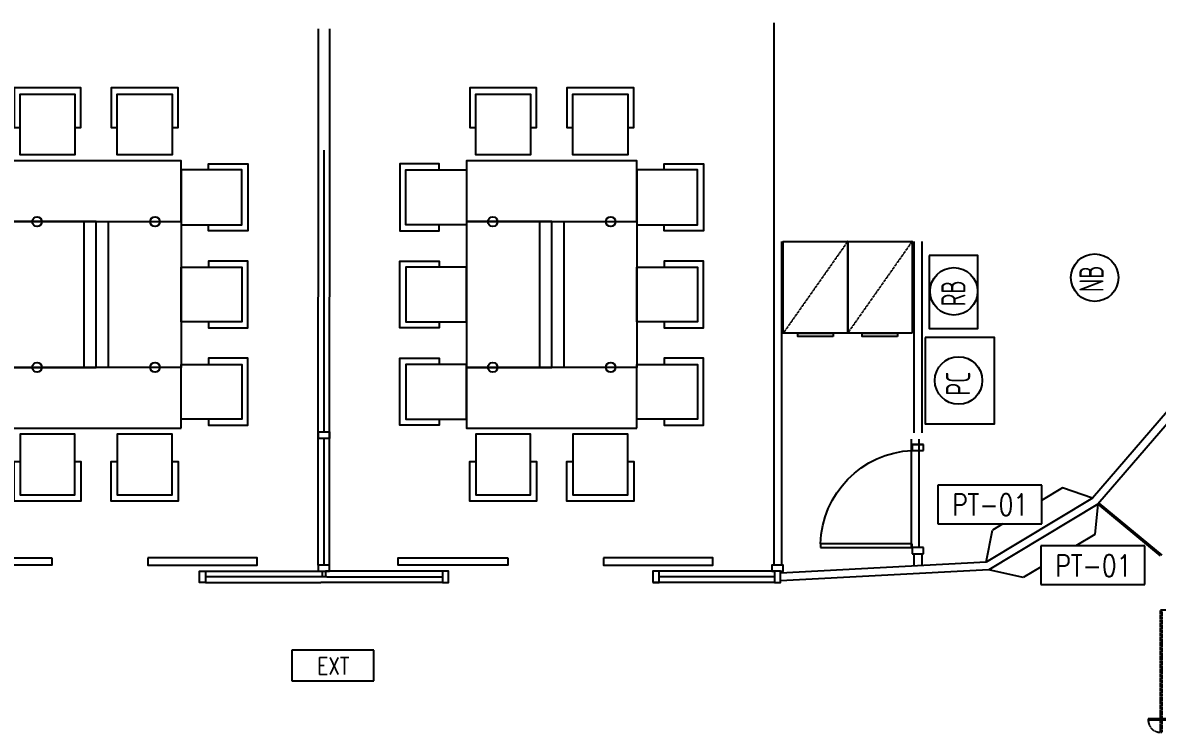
# Model space of a CAD drawing. Header units: millimetres. Extents: x 489570 to 664474, y -400689 to -233120.
# Drawn here: x 640765 to 650100, y -378137 to -372296 of the extents above; entities that cross this region are included whole.
import ezdxf
from ezdxf.enums import TextEntityAlignment as Align

# ---------------------------------------------------------------- set-up
doc = ezdxf.new("R2010")
doc.units = ezdxf.units.MM
doc.header["$LTSCALE"] = 10
doc.header["$MEASUREMENT"] = 0
doc.linetypes.add('HIDDEN', pattern=[0.375, 0.25, -0.125])
for name, color, linetype in [('01AFF', 3, 'Continuous'), ('02AWF', 2, 'Continuous'), ('03AFP', 2, 'Continuous'), ('06ADS', 6, 'Continuous'), ('07APP', 7, 'Continuous'), ('A-DOOR', 2, 'Continuous'), ('XREF WTC3 FPPP MAY09 1$0$DIMFUR-IN', 1, 'Continuous'), ('XREF WTC3 FPPP MAY09 1$0$FURN', 9, 'Continuous'), ('XREF WTC3 FPPP MAY09 1$0$X-WTC3-Level 3 segmented$0$PAR-FUL', 2, 'Continuous')]:
    doc.layers.add(name, color=color, linetype=linetype)
doc.styles.add('DIM', font='ROMANS.shx', dxfattribs={"width": 0.8})
doc.styles.add('XREF WTC3 FPPP MAY09 1$0$PTI', font='archstyl.shx', dxfattribs={"width": 0.75})

# ---------------------------------------------------------------- blocks, each defined once
blk = doc.blocks.new('XREF WTC3 FPPP MAY09 1$0$MEETING TABLE MMU')
at = {"layer": '03AFP'}
for points in [[(139472, -147061), (139922, -147061), (139922, -147561), (139472, -147561), (139472, -147061), (139922, -147061), (139922, -147336), (139972, -147336), (139972, -147011), (139422, -147011), (139422, -147336), (139472, -147336), (139472, -147061)], [(140272, -147061), (140722, -147061), (140722, -147561), (140272, -147561), (140272, -147061), (140722, -147061), (140722, -147336), (140772, -147336), (140772, -147011), (140222, -147011), (140222, -147336), (140272, -147336), (140272, -147061)], [(138897, -148136), (138897, -147686), (139397, -147686), (139397, -148136), (138897, -148136), (138897, -147686), (139172, -147686), (139172, -147636), (138847, -147636), (138847, -148186), (139172, -148186), (139172, -148136), (138897, -148136)], [(140797, -148111), (140797, -147611), (139397, -147611), (139397, -148111)], [(141297, -148136), (141297, -147686), (140797, -147686), (140797, -148136), (141297, -148136), (141297, -147686), (141022, -147686), (141022, -147636), (141347, -147636), (141347, -148186), (141022, -148186), (141022, -148136), (141297, -148136)], [(139397, -149311), (140097, -149311), (140097, -148111), (139397, -148111)], [(140097, -149311), (140097, -148111), (139997, -148111), (139997, -149311)], [(140097, -149311), (140097, -148111), (140197, -148111), (140197, -149311)], [(140797, -149311), (140097, -149311), (140097, -148111), (140797, -148111)], [(138897, -148486), (138897, -148936), (139397, -148936), (139397, -148486), (138897, -148486), (138897, -148936), (139172, -148936), (139172, -148986), (138847, -148986), (138847, -148436), (139172, -148436), (139172, -148486), (138897, -148486)], [(141297, -148486), (141297, -148936), (140797, -148936), (140797, -148486), (141297, -148486), (141297, -148936), (141022, -148936), (141022, -148986), (141347, -148986), (141347, -148436), (141022, -148436), (141022, -148486), (141297, -148486)], [(138897, -149286), (138897, -149736), (139397, -149736), (139397, -149286), (138897, -149286), (138897, -149736), (139172, -149736), (139172, -149786), (138847, -149786), (138847, -149236), (139172, -149236), (139172, -149286), (138897, -149286)], [(141297, -149286), (141297, -149736), (140797, -149736), (140797, -149286), (141297, -149286), (141297, -149736), (141022, -149736), (141022, -149786), (141347, -149786), (141347, -149236), (141022, -149236), (141022, -149286), (141297, -149286)], [(140797, -149811), (140797, -149311), (139397, -149311), (139397, -149811)], [(139472, -150361), (139922, -150361), (139922, -149861), (139472, -149861), (139472, -150361), (139922, -150361), (139922, -150086), (139972, -150086), (139972, -150411), (139422, -150411), (139422, -150086), (139472, -150086), (139472, -150361)], [(140272, -150361), (140722, -150361), (140722, -149861), (140272, -149861), (140272, -150361), (140722, -150361), (140722, -150086), (140772, -150086), (140772, -150411), (140222, -150411), (140222, -150086), (140272, -150086), (140272, -150361)]]:
    blk.add_lwpolyline(points, close=True, dxfattribs=at)
for centre in [(139612, -148111), (140582, -148111), (139612, -149311), (140582, -149311)]:
    blk.add_circle(centre, 40, dxfattribs=at)
blk = doc.blocks.new('XREF WTC3 FPPP MAY09 1$0$FC-P')
at = {"layer": '03AFP', "color": 1, "linetype": 'HIDDEN'}
blk.add_line((-540, 0), (-10, -755), dxfattribs=at)
at = {"layer": '03AFP'}
for points in [[(-540, -755), (-10, -755), (-10, 0), (-540, 0)], [(-420, -783), (-130, -783), (-130, -755), (-420, -755)]]:
    blk.add_lwpolyline(points, close=True, dxfattribs=at)
blk = doc.blocks.new('XREF WTC3 FPPP MAY09 1$0$X-WTC3-Level 3 segmented$0$P800')
for p, q in [((-15, 900), (79, 900)), ((-15, 850), (-15, 900)), ((79, 900), (-15, 900)), ((79, 850), (-15, 850)), ((79, 900), (79, 850)), ((-15, 0), (-15, 50)), ((-15, 50), (79, 50)), ((79, 0), (-15, 0)), ((79, 80), (832, 80)), ((79, 50), (79, 80)), ((832, 50), (79, 50)), ((79, 50), (79, 0)), ((832, 80), (832, 50))]:
    blk.add_line(p, q)
blk.add_arc((43.4, 62), 788.8, 1.30985, 87.41111)
blk = doc.blocks.new('glass door 01')
at = {"layer": '03AFP'}
for p, q in [((-100890.3, -620575), (-100902.3, -620587)), ((-100890.3, -620587), (-100902.3, -620575)), ((-100890.3, -620587), (-100902.3, -620575)), ((-100890.3, -620575), (-100902.3, -620587))]:
    blk.add_line(p, q, dxfattribs=at)
at = {"layer": '03AFP', "color": 1}
for p, q in [((-100902.3, -620575), (-100890.3, -620587)), ((-100902.3, -620587), (-100890.3, -620575)), ((-100902.3, -620587), (-100890.3, -620575)), ((-100902.3, -620575), (-100890.3, -620587))]:
    blk.add_line(p, q, dxfattribs=at)
at = {"layer": '06ADS'}
for p, q in [((-100890.3, -620475), (-100902.3, -620475)), ((-100902.3, -621481), (-100902.3, -620475)), ((-100890.3, -621481), (-100890.3, -620475)), ((-101002.3, -620575), (-101002.3, -620587)), ((-101002.3, -620587), (-101002.3, -620575)), ((-100890.3, -620575), (-100902.3, -620575)), ((-100890.3, -620575), (-100902.3, -620575)), ((-100890.3, -620575), (-100902.3, -620575)), ((-100890.3, -620587), (-100902.3, -620587)), ((-100890.3, -620587), (-100902.3, -620587)), ((-100890.3, -620587), (-100902.3, -620587)), ((-99996.4, -620587), (-99996.4, -620575)), ((-99996.4, -620575), (-99996.4, -620587))]:
    blk.add_line(p, q, dxfattribs=at)
at = {"layer": '06ADS', "color": 8, "linetype": 'HIDDEN'}
blk.add_lwpolyline([(-99996.4, -620587), (-101002.3, -620587), (-101002.3, -620575), (-99996.4, -620575)], close=True, dxfattribs=at)
at = {"layer": '06ADS', "color": 1, "linetype": 'HIDDEN'}
for centre, radius, start, end in [((-100902.3, -620575), 100, 90, 180), ((-100896.3, -620581), 900, 269.61803, 359.61803)]:
    blk.add_arc(centre, radius, start, end, dxfattribs=at)
at = {"layer": 'A-DOOR', "linetype": 'ByBlock'}
for p, q in [((-100944.4, -621361.4), (-100907.3, -621361.4)), ((-100944.4, -621381.4), (-100907.3, -621381.4)), ((-100848.2, -621361.4), (-100885.3, -621361.4)), ((-100848.2, -621381.4), (-100885.3, -621381.4))]:
    blk.add_line(p, q, dxfattribs=at)
at = {"layer": 'A-DOOR', "color": 1}
for points in [[(-100902.3, -621351.4), (-100907.3, -621351.4), (-100907.3, -621371.4), (-100907.3, -621391.4), (-100902.3, -621391.4)], [(-100890.3, -621391.4), (-100885.3, -621391.4), (-100885.3, -621371.4), (-100885.3, -621351.4), (-100890.3, -621351.4)]]:
    blk.add_lwpolyline(points, dxfattribs=at)
at = {"layer": 'A-DOOR', "linetype": 'ByBlock'}
for centre in [(-100967.3, -621371.4), (-100825.3, -621371.4)]:
    blk.add_circle(centre, 25, dxfattribs=at)
blk = doc.blocks.new('Furn-Code')
at = {"color": 1}
for p, q in [((1138, 450), (-69, 450)), ((-69, 450), (-69, 0)), ((1138, 0), (1138, 450)), ((-69, 0), (1138, 0))]:
    blk.add_line(p, q, dxfattribs=at)

msp = doc.modelspace()

# ---------------------------------------------------------------- linework, layer by layer
at = {"layer": '02AWF'}
for p, q in [((649321.2, -376124.1), (649148.6, -376228.2)), ((649568.2, -376208.7), (649321.2, -376124.1)), ((649610.7, -376259), (649586.1, -376507.3)), ((648692.7, -376736.6), (648743.4, -376472.5)), ((648830.2, -376420.1), (648743.4, -376472.5)), ((649586.1, -376507.3), (649428.5, -376602.3)), ((648996, -376863.2), (648714.1, -376799.5)), ((649143.4, -376774.3), (648996, -376863.2))]:
    msp.add_line(p, q, dxfattribs=at)
at = {"layer": '03AFP'}
for points in [[(648223.4, -374212.1), (648223.4, -374811.9), (648623.4, -374811.9), (648623.4, -374212.1)], [(648190.8, -374887.4), (648190.8, -375597.7), (648761.1, -375597.7), (648761.1, -374887.4)]]:
    msp.add_lwpolyline(points, close=True, dxfattribs=at)
for centre in [(649585.3, -374394.4), (648426.1, -374506.9), (648465.1, -375241.2)]:
    msp.add_circle(centre, 195.4, dxfattribs=at)
at = {"layer": '06ADS'}
for p, q in [((648077.9, -376616.5), (648077.9, -375722.5)), ((648141.9, -376616.5), (648141.9, -375722.5)), ((649610.7, -376259), (650124.8, -376683.8)), ((649618.5, -376249.9), (650136.8, -376678.2))]:
    msp.add_line(p, q, dxfattribs=at)
at = {"layer": '07APP'}
for p, q in [((643244.8, -375666.5), (643244.8, -373345.8)), ((650184.3, -375494), (649568.2, -376208.7)), ((650233.5, -375536.4), (649610.7, -376259)), ((649568.2, -376208.7), (648692.7, -376736.6)), ((649610.7, -376259), (648714.1, -376799.5)), ((643268.8, -376857.5), (642268.8, -376857.5)), ((643268.8, -376857.5), (644218.8, -376857.5)), ((646950.8, -376857.8), (646000.8, -376857.8))]:
    msp.add_line(p, q, dxfattribs=at)
msp.add_lwpolyline([(643243.8, -375716.5), (643243.8, -376760.5)], dxfattribs=at)
at = {"layer": 'XREF WTC3 FPPP MAY09 1$0$X-WTC3-Level 3 segmented$0$PAR-FUL'}
for p, q in [((643196.8, -376760.5), (643197.8, -372345.8)), ((643290.8, -376760.5), (643291.8, -372345.8)), ((646943.8, -372295.8), (646943.8, -376760.8)), ((647007.8, -374095.8), (647007.8, -376760.8)), ((648097.8, -374095.8), (648097.8, -375672.5)), ((648161.8, -374095.8), (648161.8, -375672.5)), ((648692.7, -376736.6), (647000.8, -376825.7)), ((648097.8, -376666.5), (648097.8, -376760.8)), ((648161.8, -376666.5), (648161.8, -376760.8)), ((648714.1, -376799.5), (647000.8, -376889.8)), ((642268.8, -376904.5), (643218.8, -376904.5)), ((644218.8, -376904.5), (643218.8, -376904.5))]:
    msp.add_line(p, q, dxfattribs=at)
for points in [[(643269, -375716.5), (643291, -375716.5), (643291, -375666.5), (643197, -375666.5), (643197, -375716.5), (643291, -375716.5)], [(642218.8, -376810.5), (643231.8, -376810.5)], [(643268.8, -376810.5), (643290.8, -376810.5), (643290.8, -376760.5), (643196.8, -376760.5), (643196.8, -376810.5), (643218.8, -376810.5)], [(644268.8, -376810.5), (643255.8, -376810.5)], [(646950.8, -376810.5), (645950.8, -376810.5)], [(647000.8, -376810.8), (647022.8, -376810.8), (647022.8, -376760.8), (646928.8, -376760.8), (646928.8, -376810.8), (646950.8, -376810.8)], [(646950.8, -376904.8), (645950.8, -376904.8)]]:
    msp.add_lwpolyline(points, dxfattribs=at)
for points in [[(641005.5, -376699.9), (641005.5, -376759.9), (640105.5, -376759.9), (640105.5, -376699.9)], [(641794, -376699.9), (641794, -376759.9), (642694, -376759.9), (642694, -376699.9)], [(644755.5, -376699.6), (644755.5, -376759.6), (643855.5, -376759.6), (643855.5, -376699.6)], [(645544, -376699.6), (645544, -376759.6), (646444, -376759.6), (646444, -376699.6)], [(642268.8, -376904.5), (642218.8, -376904.5), (642218.8, -376810.5), (642268.8, -376810.5)], [(643255.8, -376810.5), (643255.8, -376857.6), (643231.8, -376857.6), (643231.8, -376810.5)], [(644218.8, -376904.5), (644268.8, -376904.5), (644268.8, -376810.5), (644218.8, -376810.5)], [(645950.8, -376904.8), (646000.8, -376904.8), (646000.8, -376810.8), (645950.8, -376810.8)], [(646950.8, -376904.8), (647000.8, -376904.8), (647000.8, -376810.8), (646950.8, -376810.8)]]:
    msp.add_lwpolyline(points, close=True, dxfattribs=at)

# ---------------------------------------------------------------- block references
at = {"layer": '01AFF'}
ref = msp.add_blockref('Furn-Code', (643018.2, -377713.6), dxfattribs=dict(at, xscale=0.5599999999999999, yscale=0.5599999999999999, zscale=0.5599999999999999))
ref.add_attrib('CTR.01', 'EXT', dxfattribs={"layer": '0', "height": 140, "style": 'DIM', "width": 0.8}).set_placement((643320, -377589.8), align=Align.MIDDLE)
at = {"layer": '02AWF'}
ref = msp.add_blockref('Furn-Code', (648342.5, -376420.1), dxfattribs=dict(at, xscale=0.7084826374809685, yscale=0.7084826374809685, zscale=0.7084826374809685))
ref.add_attrib('CTR.01', 'PT-01', dxfattribs={"layer": '0', "height": 177.12, "style": 'DIM', "width": 0.8}).set_placement((648724.4, -376263.5), align=Align.MIDDLE)
ref = msp.add_blockref('Furn-Code', (649192, -376921.2), dxfattribs=dict(at, xscale=0.7084826374809685, yscale=0.7084826374809685, zscale=0.7084826374809685))
ref.add_attrib('CTR.01', 'PT-01', dxfattribs={"layer": '0', "height": 177.12, "style": 'DIM', "width": 0.8}).set_placement((649573.9, -376764.6), align=Align.MIDDLE)
at = {"layer": '06ADS', "xscale": -1}
msp.add_blockref('XREF WTC3 FPPP MAY09 1$0$X-WTC3-Level 3 segmented$0$P800', (648161.8, -376666.5), dxfattribs=at)
at = {"layer": '07APP', "lineweight": 30, "rotation": 90}
msp.add_blockref('glass door 01', (29550.8, -277134.4), dxfattribs=at)
at = {"layer": 'XREF WTC3 FPPP MAY09 1$0$DIMFUR-IN'}
for p in [(501271.8, -225822.3), (505020.8, -225822.3)]:
    msp.add_blockref('XREF WTC3 FPPP MAY09 1$0$MEETING TABLE MMU', p, dxfattribs=at)
at = {"layer": 'XREF WTC3 FPPP MAY09 1$0$FURN', "xscale": -1}
for p in [(647012.8, -374095.8), (647542.8, -374095.8)]:
    msp.add_blockref('XREF WTC3 FPPP MAY09 1$0$FC-P', p, dxfattribs=at)

# ---------------------------------------------------------------- texts
at = {"layer": '03AFP', "color": 2, "style": 'XREF WTC3 FPPP MAY09 1$0$PTI', "width": 0.75}
for s, p in [('NB', (649659.2, -374513.5)), ('RB', (648522, -374631.2)), ('PC', (648561, -375365.5))]:
    msp.add_text(s, height=200, rotation=90, dxfattribs=at).set_placement(p)

doc.saveas('drawing.dxf')
